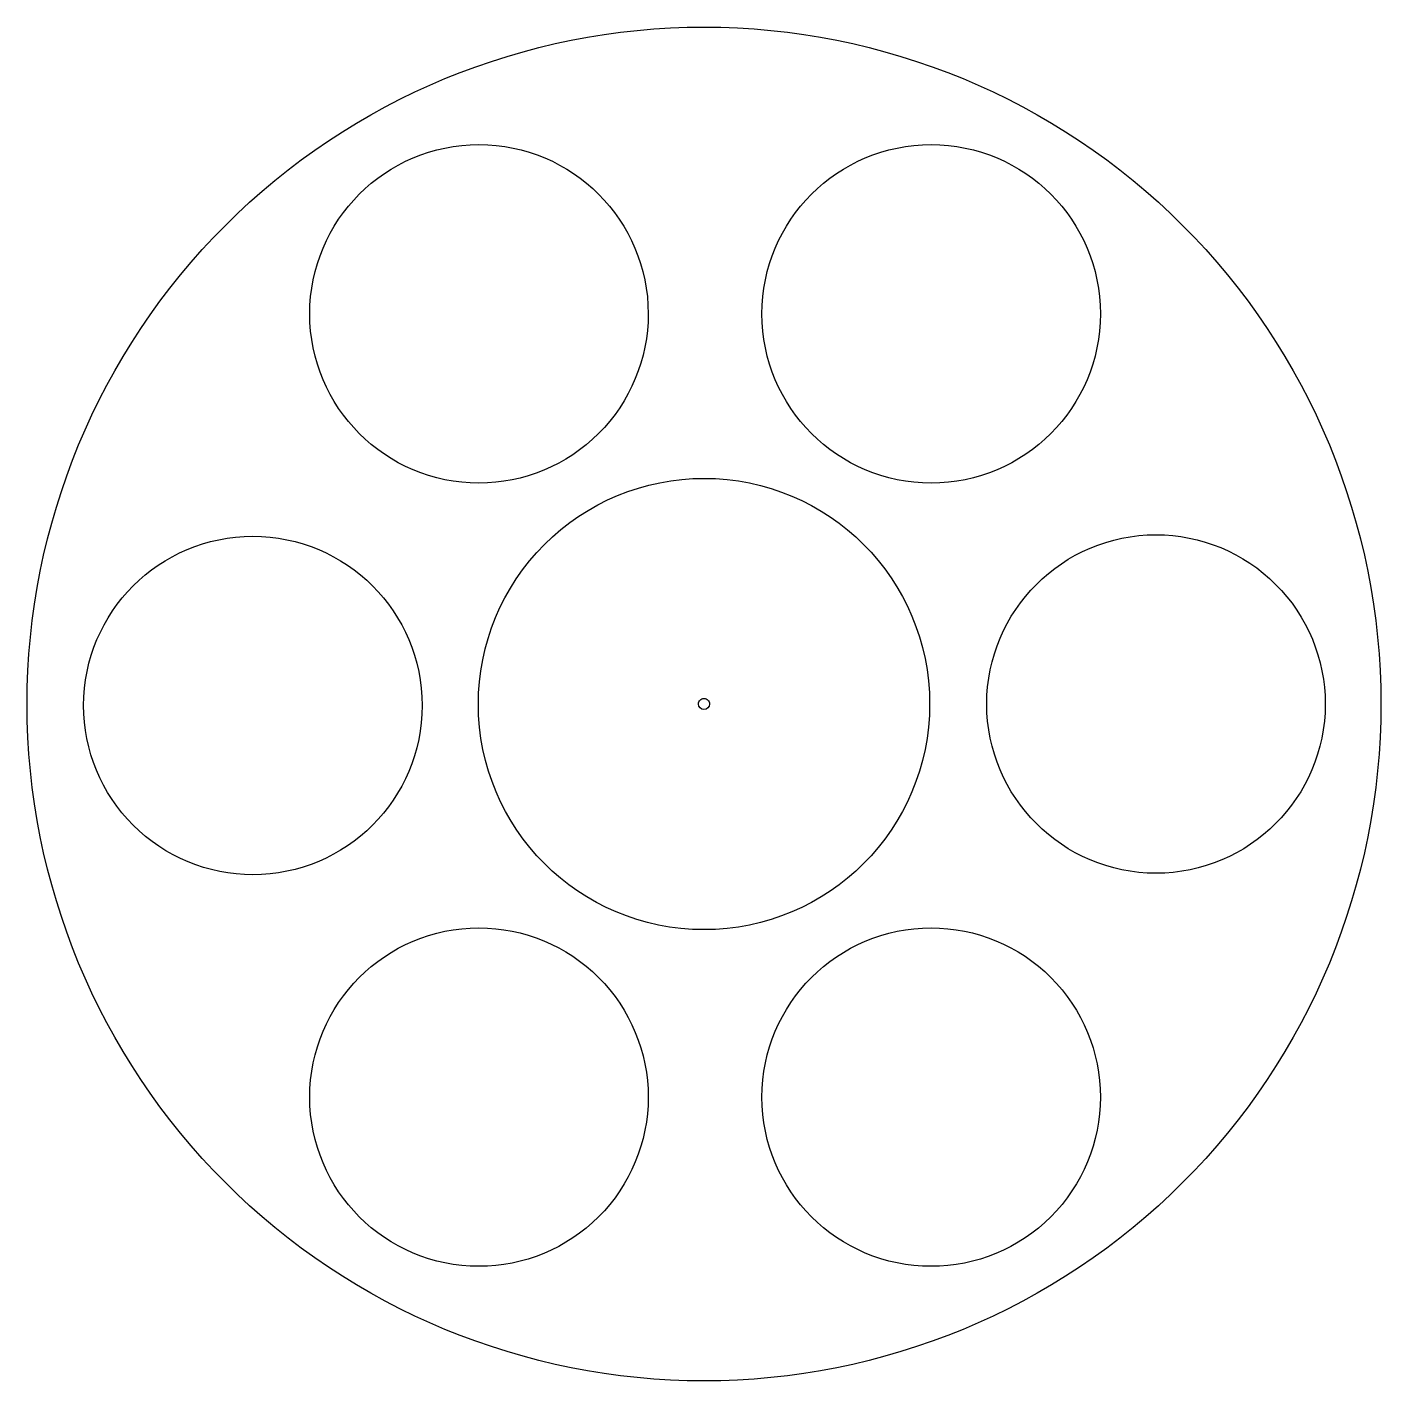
# Model space of a CAD drawing. Extents: x 0 to 240, y 0 to 240.
import ezdxf

# ---------------------------------------------------------------- set-up
doc = ezdxf.new("R2010")
doc.units = 0
doc.layers.add('Layer_1', color=7, linetype='CONTINUOUS')

msp = doc.modelspace()

# ---------------------------------------------------------------- linework, layer by layer
at = {"layer": 'Layer_1', "color": 7}
for p, q in [((110.125721, 189.048773), (110.125721, 189.048773)), ((190.160312, 189.048765), (190.160312, 189.048765)), ((120.977412, 119.999993), (120.977412, 119.999993)), ((159.936582, 119.999993), (159.936582, 119.999993)), ((229.952432, 119.999993), (229.952432, 119.999993)), ((239.809752, 119.999993), (239.809752, 119.999993)), ((70.108404, 119.736773), (70.108404, 119.736773)), ((110.125706, 50.424753), (110.125706, 50.424753)), ((190.160302, 50.424773), (190.160302, 50.424773))]:
    msp.add_line(p, q, dxfattribs=at)
for points in [[(35.281731, 204.718269), (57.750415, 227.186953), (88.224492, 239.809728), (120.000012, 239.809728)], [(120.000012, 239.809728), (151.775532, 239.809728), (182.249609, 227.186953), (204.718293, 204.718269)], [(50.220856, 189.048773), (50.220856, 205.591042), (63.631017, 219.0012), (80.173288, 219.001201)], [(80.173288, 219.001201), (96.71556, 219.001201), (110.125721, 205.591042), (110.125721, 189.048773)], [(130.255452, 189.048765), (130.255452, 205.591034), (143.665611, 219.001192), (160.207882, 219.001194)], [(160.207882, 219.001194), (176.750153, 219.001192), (190.160312, 205.591034), (190.160312, 189.048765)], [(0.190272, 119.999993), (0.190271, 151.77551), (12.813046, 182.249585), (35.281731, 204.718269)], [(204.718293, 204.718269), (227.186978, 182.249585), (239.809753, 151.77551), (239.809752, 119.999993)], [(80.173288, 159.096343), (63.631016, 159.096344), (50.220856, 172.506503), (50.220856, 189.048773)], [(110.125721, 189.048773), (110.125721, 181.104895), (106.970028, 173.486377), (101.352857, 167.869207)], [(160.207882, 159.096333), (143.66561, 159.096335), (130.25545, 172.506495), (130.255452, 189.048765)], [(190.160312, 189.048765), (190.160314, 172.506495), (176.750154, 159.096335), (160.207882, 159.096333)], [(101.352857, 167.869207), (95.735686, 162.252036), (88.117167, 159.096343), (80.173288, 159.096343)], [(91.760584, 148.23942), (99.250145, 155.728982), (109.408172, 159.936574), (120.000012, 159.936573)], [(120.000012, 159.936573), (142.056374, 159.936569), (159.936586, 142.056353), (159.936582, 119.999993)], [(10.203539, 119.736773), (10.203544, 136.279039), (23.613704, 149.689193), (40.155972, 149.689193)], [(40.155972, 149.689193), (56.69824, 149.689192), (70.108399, 136.279039), (70.108404, 119.736773)], [(170.047562, 119.999993), (170.047561, 136.542262), (183.457721, 149.952421), (199.999992, 149.952423)], [(199.999992, 149.952423), (207.943873, 149.952425), (215.562393, 146.796732), (221.179565, 141.179562)], [(80.063433, 119.999993), (80.063431, 130.591832), (84.271022, 140.749858), (91.760584, 148.23942)], [(221.179565, 141.179562), (226.796738, 135.562391), (229.952432, 127.943872), (229.952432, 119.999993)], [(35.281732, 35.28172), (12.813048, 57.750403), (0.190272, 88.224477), (0.190272, 119.999993)], [(120.000012, 80.063423), (97.94365, 80.063422), (80.063435, 97.943633), (80.063433, 119.999993)], [(119.022612, 119.999993), (119.02261, 120.259217), (119.125585, 120.507825), (119.308883, 120.691125)], [(120.000012, 119.022593), (119.460209, 119.022594), (119.022613, 119.46019), (119.022612, 119.999993)], [(119.308883, 120.691125), (119.492181, 120.874425), (119.740788, 120.977402), (120.000012, 120.977403)], [(120.000012, 120.977403), (120.259236, 120.977402), (120.507843, 120.874425), (120.691141, 120.691125)], [(159.936582, 119.999993), (159.93658, 97.943637), (142.056371, 80.063427), (120.000012, 80.063423)], [(120.977412, 119.999993), (120.977411, 119.46019), (120.539815, 119.022594), (120.000012, 119.022593)], [(120.691141, 120.691125), (120.874439, 120.507825), (120.977414, 120.259217), (120.977412, 119.999993)], [(199.999992, 90.047573), (183.457725, 90.047575), (170.047567, 103.457728), (170.047562, 119.999993)], [(229.952432, 119.999993), (229.952427, 103.457724), (216.542263, 90.047569), (199.999992, 90.047573)], [(239.809752, 119.999993), (239.809752, 88.224477), (227.186976, 57.750403), (204.718292, 35.28172)], [(18.976403, 98.557207), (13.359232, 104.174377), (10.203539, 111.792895), (10.203539, 119.736773)], [(70.108404, 119.736773), (70.108405, 103.194503), (56.698244, 89.784344), (40.155972, 89.784343)], [(40.155972, 89.784343), (32.212093, 89.784343), (24.593574, 92.940036), (18.976403, 98.557207)], [(50.220841, 50.424753), (50.220841, 66.967023), (63.631001, 80.377182), (80.173273, 80.377183)], [(80.173273, 80.377183), (88.117152, 80.377183), (95.735671, 77.22149), (101.352842, 71.604319)], [(130.255432, 50.424773), (130.255431, 66.967042), (143.665591, 80.377201), (160.207862, 80.377203)], [(160.207862, 80.377203), (168.151743, 80.377205), (175.770263, 77.221512), (181.387435, 71.604342)], [(101.352842, 71.604319), (106.970013, 65.987149), (110.125706, 58.368631), (110.125706, 50.424753)], [(181.387435, 71.604342), (187.004608, 65.987171), (190.160302, 58.368652), (190.160302, 50.424773)], [(80.173273, 20.472323), (63.631001, 20.472324), (50.22084, 33.882483), (50.220841, 50.424753)], [(110.125706, 50.424753), (110.125706, 42.480875), (106.970013, 34.862357), (101.352842, 29.245187)], [(160.207862, 20.472343), (143.665591, 20.472345), (130.255432, 33.882504), (130.255432, 50.424773)], [(190.160302, 50.424773), (190.160302, 42.480894), (187.004608, 34.862375), (181.387435, 29.245204)], [(120.000012, 0.190263), (88.224493, 0.190263), (57.750417, 12.813038), (35.281732, 35.28172)], [(204.718292, 35.28172), (182.249607, 12.813038), (151.775531, 0.190263), (120.000012, 0.190263)], [(101.352842, 29.245187), (95.735671, 23.628016), (88.117152, 20.472323), (80.173273, 20.472323)], [(181.387435, 29.245204), (175.770263, 23.628034), (168.151743, 20.472341), (160.207862, 20.472343)]]:
    msp.add_open_spline(points, degree=3, dxfattribs=at)

doc.saveas('drawing.dxf')
